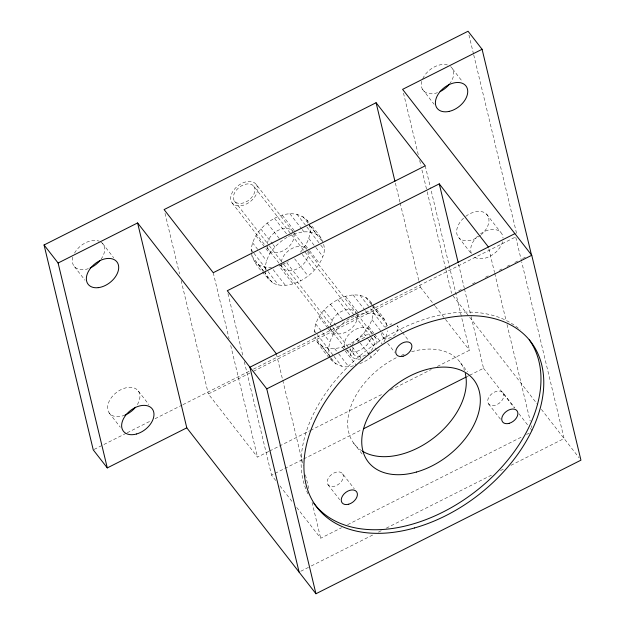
<?xml version="1.0" encoding="UTF-8"?>
<svg xmlns="http://www.w3.org/2000/svg" width="625" height="625" viewBox="0 0 625 625"><rect width="100%" height="100%" fill="white"/><g stroke="black" fill="none" stroke-linecap="round" stroke-linejoin="round"><path stroke-width="0.47" stroke-dasharray="3.12 2.34" d="M251.297 252.211C249.992 227.609 290.359 199.133 308.852 222.367M265.336 270.242C264.68 255.859 276 243.711 287.773 236.937M300.438 252.164C307.914 243.797 314.055 230.57 307.094 220.117M251.383 253.102C253.867 265.062 264.43 274.312 272.609 282.875C281.594 287.5 292.18 285.055 300.789 280.781C310.547 275.375 318.859 267.047 322.867 256.508C328.016 244.383 318.625 233.859 311.188 225.375M314.391 332.469C314.781 315.219 329.977 301.609 345.438 296.352C353.828 293.922 364.211 294.078 370.273 301.266C375.18 309.836 385.266 316.18 387.047 326.312M330.133 357.586C320.609 331.43 362.758 299.5 384.312 319.305M328.852 354.977L314.812 336.938C319.609 351.648 338.898 350.266 349.93 343.898C363.031 336.625 375.742 322.523 372.836 306.492L386.875 324.523M383.945 342.039L386.039 337.656L387.469 330.789M359.68 363.703C367.648 360.656 374.812 355.234 379.891 348.383M282.461 264.516L288.375 261.703M94.125 449.438L126.336 433.195M127.203 432.758L150.711 420.906M155.062 418.719L182.055 405.109M182.922 404.672L249.094 371.32M253.445 369.125L515.5 237.023M268.797 451.414L257.508 457.109L208.367 393.984L250.07 372.961M253.547 371.211L420.359 287.125L419 281.445M458.695 290.773L461.281 289.461M472.516 283.797L475.109 282.492M485.477 277.266L488.938 275.523M499.305 270.297L501.898 268.992M507.078 266.375L509.672 265.07M514.859 262.453L518.312 260.711M522.633 258.539L526.094 256.797M269.672 450.977L309.633 430.828M310.5 430.391L382.617 394.039M390.438 390.102L431.273 369.516M437.352 366.445L469.5 350.242L430.445 187.586M275.742 480.531L271.547 475.141L274.148 473.828M275.023 473.391L302.82 459.375M303.688 458.938L361.898 429.594M467.031 376.602L468.766 375.719M469.633 375.281L483.539 368.273L470.82 315.32M296.711 507.469L320.68 538.258L341.531 527.75M347.617 524.688L522.25 436.656M526.594 434.461L529.195 433.148M300.844 571.227L310.43 566.398M311.305 565.961L374.062 534.32M378.422 532.125L381.914 530.367M386.266 528.172L492.617 474.563M500.461 470.609L504.82 468.406M510.922 465.336L564.094 438.531L521.734 262.094M288.586 236.414C298.523 231.289 312.875 228.719 321.133 238.148M281.602 264.867L279.031 265.93L293.07 283.961M317.383 342.164C326.203 354.547 336.367 371.984 354.344 365.484M254.203 261.008L258.57 264.836L264.445 267.016L271.43 267.383M452.625 69.008L462.57 81.781M422.43 89.227L434.125 104.258M486.531 214.117L500.57 232.148M463.555 218.172A18.234 12.016 -37.9 0 0 459.078 238.008L471.359 253.789M452.977 295.789L469.102 316.508M469.703 317.273L537.805 404.766M541.391 409.367L579.195 457.93M503.062 392.867A9.117 6.008 -37.9 0 1 495.125 405.297A9.117 6.008 -37.9 0 1 489.102 396.805A9.117 6.008 -37.9 0 1 503.062 392.867L514.766 407.891M420.359 287.125L434.742 305.594M435.344 306.367L444.93 318.68M445.531 319.453L469.5 350.242M483.539 368.273L514.102 407.531M518.891 413.695L527.883 425.242M530.273 428.32L532.078 430.625M460.508 362.82L467.531 371.836M488.469 403.781L500.75 419.555M401.797 331.758L397.117 325.75A9.117 6.008 -37.9 0 1 391.18 337.344A9.117 6.008 -37.9 0 1 381.727 333.367M402.383 332.508L408.812 340.773M302.727 216.289L309.742 225.305M310.328 226.055L316.766 234.32M365.898 297.438L372.336 305.703L370.273 301.266M372.922 306.461L379.938 315.477M309.664 225.336L321.945 241.117M296.852 214.109L306.211 226.133M306.797 226.883L310.891 232.148M360.023 295.266L369.969 308.039M370.555 308.789L374.062 313.297M310.25 231.602L320.195 244.375M320.781 245.125L324.289 249.633M373.43 312.75L384.539 327.031M289.875 213.742L301.57 228.766M302.156 229.516L303.914 231.773M353.047 294.891L364.75 309.922M365.336 310.672L367.086 312.93M308.828 238.469L315.258 246.734M315.844 247.484L322.867 256.508M372 319.625L381.359 331.648M381.945 332.398L386.039 337.656M382.453 336.57L385.375 340.328M387.719 343.328L394.734 352.352M282.266 215.195L295.133 231.727M345.438 296.352L358.312 312.883M305.477 245.484L308.984 249.992M309.57 250.742L319.516 263.516M368.656 326.641L373.922 333.398M374.5 334.148L382.109 343.922M256.172 184.383A15.195 10.016 -37.9 0 1 243.414 205.203A15.195 10.016 -37.9 0 1 232.859 191.438A15.195 10.016 -37.9 0 1 256.172 184.383L307.742 250.625M308.336 251.398L356.914 313.789M357.508 314.562L373.703 335.359M374.305 336.133L375.5 337.672M253.766 186.234A12.156 8.008 -37.9 0 1 243.562 202.898A12.156 8.008 -37.9 0 1 235.117 191.883A12.156 8.008 -37.9 0 1 253.766 186.234L290.945 234M291.539 234.766L370.695 336.445M371.297 337.219L373.094 339.531M274.547 218.375L288 235.664M337.727 299.531L351.18 316.812M302.195 254.414L314.477 270.195M363.617 333.312L367.711 338.578M368.297 339.328L375.898 349.094M376.484 349.844L377.656 351.352M267.25 223.078L280.117 239.609M330.422 304.227L343.289 320.758M294.633 258.805L308.094 276.086M357.227 339.203L359.57 342.211M360.148 342.961L369.508 354.984M370.094 355.734L371.266 357.242M260.859 228.961L272.562 243.992M273.141 244.742L274.898 247M324.039 310.117L338.078 328.148M286.75 262.75L300.789 280.781M349.93 343.898L351.68 346.156M352.266 346.906L362.797 360.43M234.531 201.109L268.711 245.016M269.312 245.789L283.102 263.5M283.703 264.273L332.273 326.672M332.875 327.438L353.867 354.398M232.125 202.969L266.305 246.875M266.906 247.648L329.273 327.758M329.875 328.531L346.062 349.328M346.664 350.094L351.461 356.258M255.82 235.641L269.859 253.672M319 316.797L327.773 328.07M328.359 328.82L333.039 334.828M342.211 347.086L344.547 350.094M345.133 350.844L356.25 365.117M252.477 242.656L258.906 250.922M259.492 251.672L266.516 260.688M315.648 323.812L322.086 332.078M322.672 332.828L329.688 341.844M273.18 269.641L285.469 285.422M334.602 348.539L338.109 353.047M338.695 353.797L348.641 366.578M251.047 249.523L253.383 252.531M253.969 253.281L265.086 267.562M314.219 330.68L316.562 333.688M317.148 334.438L328.258 348.711M264.445 267.016L267.375 270.773M267.961 271.523L278.484 285.047M327.625 348.164L333.477 355.68M334.062 356.438L341.664 366.203M251.641 255.789L264.508 272.32M258.57 264.836L263.25 270.852M263.836 271.602L272.609 282.875M321.75 345.992L330.523 357.266M331.109 358.016L335.789 364.023M353.492 442.922L363.438 455.695M342.586 473.758A9.117 6.008 -37.9 0 1 334.656 486.195A9.117 6.008 -37.9 0 1 328.625 477.703A9.117 6.008 -37.9 0 1 342.586 473.758L354.281 488.781M327.992 484.68L339.688 499.711M102.539 243.453L113.656 257.734M279.93 485.914L293.117 502.852M74.445 266.672L84.977 280.203M138.367 391.086L148.891 404.609M109.18 412.93L120.289 427.211M330.562 358.453L331.422 360.195M268.242 279.047L265.68 273.82L265.422 271.141M468.961 35.047L473.516 54.016M473.742 54.969L516.555 233.297M515.812 237.43L521.508 261.141M488.859 248.883L494.531 272.523M494.758 273.469L506.109 320.75M507.016 324.539L530.18 420.992M531.312 425.727L531.766 427.617M458.562 264.25L464.242 287.898M464.469 288.844L470.594 314.375M425.227 165.836L430.219 186.641M403.5 93.156L418.305 154.812M419.672 160.5L421.031 166.195M421.945 169.992L426.953 190.859M427.187 191.805L445.633 268.641M445.859 269.594L451.555 293.305M395.391 183.102L399.93 202.016M400.156 202.961L418.773 280.5M276.406 353.852L282.539 379.391M282.766 380.336L303.203 465.445M305.469 474.898L309.102 490.031M312.055 502.328L320.68 538.258M227.953 293.57L242.711 355.039M244.297 361.664L271.547 475.141M213.234 272.703L229.125 338.898M230.719 345.516L257.508 457.109M165.008 213.359L179.531 273.883M181.125 280.508L208.367 393.984M480.555 233.805A18.234 12.016 -37.9 0 1 503.008 238.016M502.594 241.68A18.234 12.016 -37.9 0 1 489.484 256.539A18.234 12.016 -37.9 0 1 473.117 256.039M471.375 253.43A18.234 12.016 -37.9 0 1 478.297 235.57M465.742 216.336A18.234 12.016 -37.9 0 1 486.961 214.578A18.234 12.016 -37.9 0 1 481.352 234.586M480.625 235.195A18.234 12.016 -37.9 0 1 459.078 238.008M125.047 415.07A18.234 12.016 -37.9 0 1 107.773 405.586A18.234 12.016 -37.9 0 1 129.695 387.336A18.234 12.016 -37.9 0 1 137.102 405.031M450.617 66.602A18.234 12.016 -37.9 0 1 450.086 83.273M437.523 92.672A18.234 12.016 -37.9 0 1 421.906 81.047M422.758 78.75A18.234 12.016 -37.9 0 1 447.711 65.039M100.703 241.922A18.234 12.016 -37.9 0 1 100.453 260.016M88.406 268.641A18.234 12.016 -37.9 0 1 72.898 256.93M74.531 253.094A18.234 12.016 -37.9 0 1 99.219 241.188M411.633 351.727A66.859 44.062 -37.9 0 1 464.469 370.609M361.922 450.859A66.859 44.062 -37.9 0 1 351.391 405.008A66.859 44.062 -37.9 0 1 397.867 356.961M401.289 355.406A66.859 44.062 -37.9 0 1 405.617 353.688M308 493.891A135.234 89.133 -37.9 0 1 366.781 350.195A135.234 89.133 -37.9 0 1 520.148 329.766M385.156 327.219A9.117 6.008 -37.9 0 1 391.891 323.883M371.508 338.133A12.156 8.008 -37.9 0 1 370.68 351.18M370.141 351.75A12.156 8.008 -37.9 0 1 366.383 354.656M365.695 355.031A12.156 8.008 -37.9 0 1 353.234 347.727M357.391 341.633A12.156 8.008 -37.9 0 1 366.836 337.211M374.258 336.43A15.195 10.016 -37.9 0 1 376.289 346.016M360.992 358.93A15.195 10.016 -37.9 0 1 350.43 348.711M352.195 344.727A15.195 10.016 -37.9 0 1 370.094 334.82M293.836 233.641A15.195 10.016 -37.9 0 1 277.586 252.625A15.195 10.016 -37.9 0 1 270.047 237.289A15.195 10.016 -37.9 0 1 292.672 231.266M307.875 251.68A15.195 10.016 -37.9 0 1 295.719 269.5A15.195 10.016 -37.9 0 1 281.234 262.672M281.312 261.914A15.195 10.016 -37.9 0 1 292.344 248.289A15.195 10.016 -37.9 0 1 306.711 249.305M357.016 314.797A15.195 10.016 -37.9 0 1 340.766 333.781A15.195 10.016 -37.9 0 1 333.227 318.438A15.195 10.016 -37.9 0 1 355.844 312.422M344.68 346.672A15.195 10.016 -37.9 0 1 356.25 329.102A15.195 10.016 -37.9 0 1 371.336 334.688M370.672 338.797A15.195 10.016 -37.9 0 1 358.891 350.648A15.195 10.016 -37.9 0 1 345.844 349.047"/><path stroke-width="0.94" d="M107.289 467.906L58.102 263.016L137.594 222.938L186.789 427.836L107.289 467.906L93.25 449.875L44.062 244.977L468.047 31.25L482.086 49.281L531.273 254.18M376.086 102.719L164.094 209.578L213.234 272.703L425.227 165.836L376.086 102.719L394.93 181.211M482.086 49.281L402.586 89.359L531.75 255.273L580.938 460.172L315.945 593.75L186.789 427.836M488.398 246.992L439.266 183.867L227.273 290.734L276.406 353.852M514.898 233.633L249.906 367.211L299.102 572.109M315.945 593.75L266.758 388.852L531.75 255.273M363.641 428.719L466.164 377.039M137.594 222.938L266.758 388.852M44.062 244.977L58.102 263.016M439.266 183.867L458.109 262.359M99.867 260.727A18.234 12.016 -37.9 0 1 90.102 267.984M135.5 407.242A18.234 12.016 -37.9 0 1 125.047 415.07M449.539 84A18.234 12.016 -37.9 0 1 440.047 91.625M465.297 373.484A66.859 44.062 -37.9 0 1 433.078 438.406A66.859 44.062 -37.9 0 1 362.703 451.336M529.281 339.891A135.234 89.133 -37.9 0 1 473.875 492.711A135.234 89.133 -37.9 0 1 313.945 503.477M136.547 433.992A18.234 12.016 -37.9 0 0 152.406 409.117A18.234 12.016 -37.9 0 0 124.477 417.016A18.234 12.016 -37.9 0 0 136.547 433.992M449.031 111.422A18.234 12.016 -37.9 0 0 466.664 87.039A18.234 12.016 -37.9 0 0 439.008 93A18.234 12.016 -37.9 0 0 449.031 111.422M98.266 287.656A18.234 12.016 -37.9 0 0 118.172 264.203A18.234 12.016 -37.9 0 0 91.156 267.43A18.234 12.016 -37.9 0 0 98.266 287.656M416.406 472.055A66.859 44.062 -37.9 0 0 474.547 380.852A66.859 44.062 -37.9 0 0 372.164 409.812A66.859 44.062 -37.9 0 0 416.406 472.055M348.695 504.227A9.117 6.008 -37.9 0 0 356.625 491.789A9.117 6.008 -37.9 0 0 342.664 495.734A9.117 6.008 -37.9 0 0 348.695 504.227M414.469 527.969A135.234 89.133 -37.9 0 0 532.086 343.492A135.234 89.133 -37.9 0 0 324.984 402.07A135.234 89.133 -37.9 0 0 414.469 527.969M509.164 423.336A9.117 6.008 -37.9 0 0 517.102 410.898A9.117 6.008 -37.9 0 0 503.141 414.836A9.117 6.008 -37.9 0 0 509.164 423.336M403.109 356.188A9.117 6.008 -37.9 0 0 411.156 343.781A9.117 6.008 -37.9 0 0 397.203 347.602A9.117 6.008 -37.9 0 0 403.109 356.188"/></g></svg>
